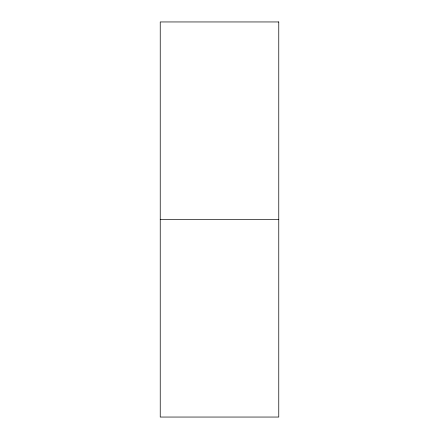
<?xml version="1.0" encoding="UTF-8"?>
<svg xmlns="http://www.w3.org/2000/svg" width="439" height="439" viewBox="0 0 439 439"><rect width="100%" height="100%" fill="white"/><g stroke="black" fill="none" stroke-linecap="round" stroke-linejoin="round"><path stroke-width="0.66" d="M160.235 219.5L278.765 219.5M278.765 21.95L160.235 21.95L160.235 417.05L278.765 417.05L278.765 21.95"/></g></svg>
